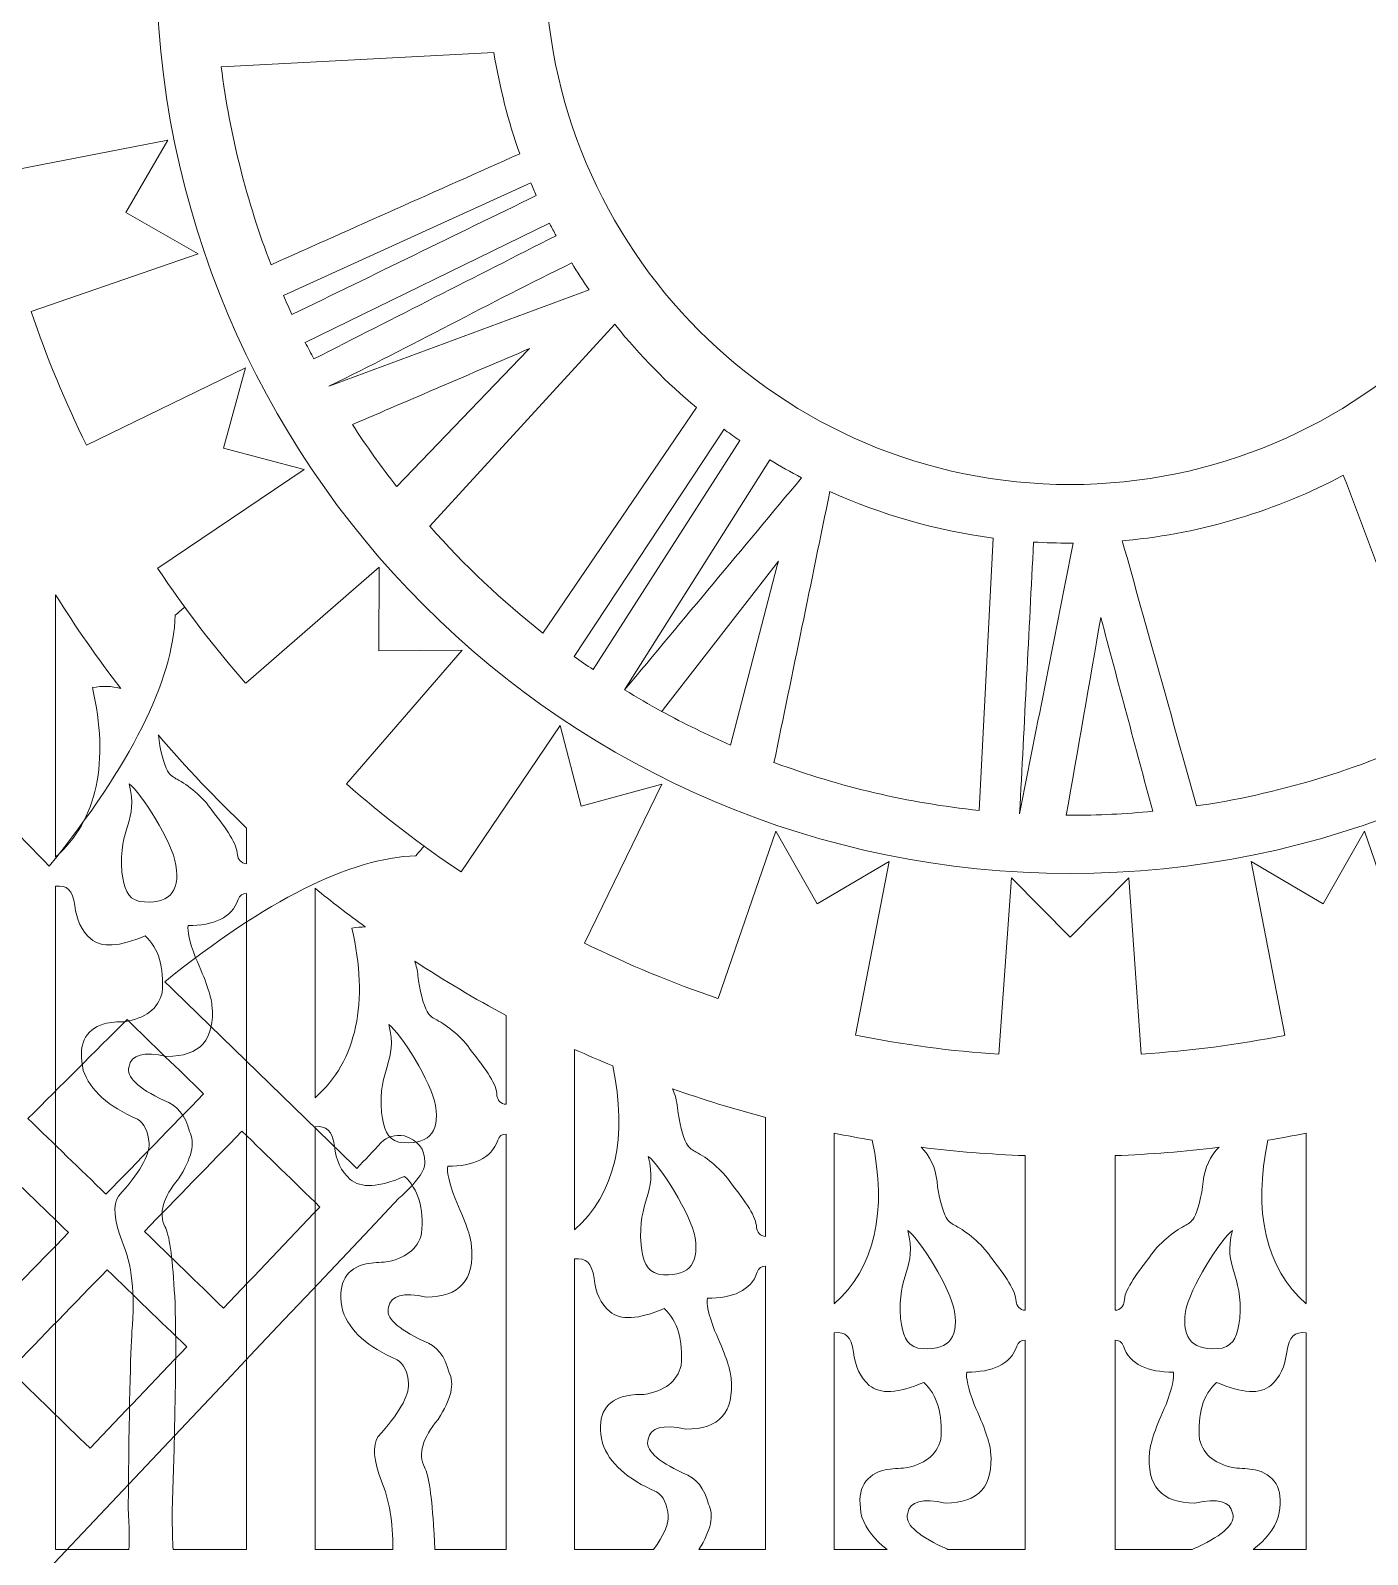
# Model space of a CAD drawing. Header units: inches. Extents: x -28.6 to 20.8, y -14.2 to 28.3.
# Drawn here: x 6.586 to 9.658, y 15.273 to 18.774 of the extents above; entities that cross this region are included whole.
import ezdxf

# ---------------------------------------------------------------- set-up
doc = ezdxf.new("R2010")
doc.units = ezdxf.units.IN
doc.header["$MEASUREMENT"] = 0
doc.layers.add('Layer 1', color=7, linetype='Continuous')

msp = doc.modelspace()

# ---------------------------------------------------------------- linework, layer by layer
at = {"layer": 'Layer 1', "color": 1, "lineweight": 9}
for points, knots in [([(6.8748, 18.9402), (6.8748, 17.7789), (7.8152, 16.8372), (8.9748, 16.8372), (8.9748, 16.8372), (10.1344, 16.8372), (11.0748, 17.7789), (11.0748, 18.9402)], [0, 0, 0, 0, 0.5, 0.5, 0.5, 0.5, 1, 1, 1, 1]), ([(7.7684, 18.9389), (7.7684, 18.2718), (8.3086, 17.7307), (8.9748, 17.7307), (8.9748, 17.7307), (9.6409, 17.7307), (10.1812, 18.2718), (10.1812, 18.9389)], [0, 0, 0, 0, 0.5, 0.5, 0.5, 0.5, 1, 1, 1, 1]), ([(7.6509, 18.7233), (7.6509, 18.7233), (7.025, 18.6903), (7.025, 18.6903), (7.025, 18.6903), (7.025, 18.6903), (7.0245, 18.6903), (7.0245, 18.6903), (7.0245, 18.6903), (7.0245, 18.6903), (7.0242, 18.6903), (7.0242, 18.6903)], [0, 0, 0, 0, 0.333333, 0.333333, 0.333333, 0.333333, 0.666667, 0.666667, 0.666667, 0.666667, 1, 1, 1, 1]), ([(7.651, 18.723), (7.651, 18.723), (7.651, 18.723), (7.651, 18.723), (7.651, 18.723), (7.6639, 18.6429), (7.6839, 18.5652), (7.7104, 18.4905)], [0, 0, 0, 0, 0.5, 0.5, 0.5, 0.5, 1, 1, 1, 1]), ([(7.0245, 18.6903), (7.0245, 18.6903), (7.0245, 18.6903), (7.0245, 18.6903), (7.0245, 18.6903), (7.0447, 18.5321), (7.0836, 18.3798), (7.139, 18.2355)], [0, 0, 0, 0, 0.5, 0.5, 0.5, 0.5, 1, 1, 1, 1]), ([(7.139, 18.2355), (7.139, 18.2355), (7.139, 18.2355), (7.139, 18.2355), (7.139, 18.2355), (7.3293, 18.3204), (7.5201, 18.4056), (7.7104, 18.4905)], [0, 0, 0, 0, 0.5, 0.5, 0.5, 0.5, 1, 1, 1, 1]), ([(7.1677, 18.1649), (7.1677, 18.1649), (7.1677, 18.1649), (7.1677, 18.1649), (7.1677, 18.1649), (7.1677, 18.1649), (7.1679, 18.1649), (7.1679, 18.1649), (7.1679, 18.1649), (7.1679, 18.1649), (7.7359, 18.424), (7.7359, 18.424)], [0, 0, 0, 0, 0.333333, 0.333333, 0.333333, 0.333333, 0.666667, 0.666667, 0.666667, 0.666667, 1, 1, 1, 1]), ([(7.7786, 18.3313), (7.7786, 18.3313), (7.2177, 18.0572), (7.2177, 18.0572), (7.2177, 18.0572), (7.2177, 18.0572), (7.2177, 18.0572), (7.2177, 18.0572), (7.2177, 18.0572), (7.2177, 18.0572), (7.217, 18.0568), (7.217, 18.0568)], [0, 0, 0, 0, 0.333333, 0.333333, 0.333333, 0.333333, 0.666667, 0.666667, 0.666667, 0.666667, 1, 1, 1, 1]), ([(7.7786, 18.3313), (7.7786, 18.3313), (7.7786, 18.3313), (7.7786, 18.3313), (7.7786, 18.3313), (7.7786, 18.3313), (7.7796, 18.3293), (7.7796, 18.3293), (7.7796, 18.3293), (7.7843, 18.3202), (7.789, 18.3112), (7.7938, 18.3022)], [0, 0, 0, 0, 0.333333, 0.333333, 0.333333, 0.333333, 0.666667, 0.666667, 0.666667, 0.666667, 1, 1, 1, 1]), ([(7.2721, 17.9564), (7.2721, 17.9564), (7.2722, 17.9564), (7.2722, 17.9564), (7.2722, 17.9564), (7.4599, 18.0482), (7.642, 18.1478), (7.8297, 18.2397)], [0, 0, 0, 0, 0.5, 0.5, 0.5, 0.5, 1, 1, 1, 1]), ([(7.8698, 18.1779), (7.8698, 18.1779), (7.2907, 17.9633), (7.2907, 17.9633), (7.2907, 17.9633), (7.2907, 17.9633), (7.2722, 17.9564), (7.2722, 17.9564), (7.2722, 17.9564), (7.2722, 17.9564), (7.2721, 17.9564), (7.2721, 17.9564)], [0, 0, 0, 0, 0.333333, 0.333333, 0.333333, 0.333333, 0.666667, 0.666667, 0.666667, 0.666667, 1, 1, 1, 1]), ([(7.1676, 18.1649), (7.1676, 18.1649), (7.1677, 18.1649), (7.1677, 18.1649), (7.1677, 18.1649), (7.1677, 18.1649), (7.1677, 18.1649), (7.1677, 18.1649), (7.1677, 18.1649), (7.174, 18.1502), (7.1805, 18.1356), (7.1871, 18.121)], [0, 0, 0, 0, 0.333333, 0.333333, 0.333333, 0.333333, 0.666667, 0.666667, 0.666667, 0.666667, 1, 1, 1, 1]), ([(7.9287, 18.0987), (7.9287, 18.0987), (7.5036, 17.635), (7.5036, 17.635), (7.5036, 17.635), (7.5036, 17.635), (7.5036, 17.6349), (7.5036, 17.6349), (7.5036, 17.6349), (7.5036, 17.6349), (7.5029, 17.6342), (7.5029, 17.6342)], [0, 0, 0, 0, 0.333333, 0.333333, 0.333333, 0.333333, 0.666667, 0.666667, 0.666667, 0.666667, 1, 1, 1, 1]), ([(7.9287, 18.0988), (7.9287, 18.0988), (7.9287, 18.0987), (7.9287, 18.0987), (7.9287, 18.0987), (7.9287, 18.0987), (7.9311, 18.0958), (7.9311, 18.0958), (7.9311, 18.0958), (7.9865, 18.0271), (8.0485, 17.964), (8.1162, 17.9074), (8.1162, 17.9074), (8.1162, 17.9074), (8.1162, 17.9074), (8.1162, 17.9074)], [0, 0, 0, 0, 0.25, 0.25, 0.25, 0.25, 0.5, 0.5, 0.5, 0.5, 0.75, 0.75, 0.75, 0.75, 1, 1, 1, 1]), ([(7.2177, 18.0572), (7.2177, 18.0572), (7.2177, 18.0572), (7.2177, 18.0572), (7.2177, 18.0572), (7.2177, 18.0572), (7.2177, 18.0572), (7.2177, 18.0572), (7.2177, 18.0572), (7.2241, 18.0445), (7.2307, 18.0318), (7.2374, 18.0192)], [0, 0, 0, 0, 0.333333, 0.333333, 0.333333, 0.333333, 0.666667, 0.666667, 0.666667, 0.666667, 1, 1, 1, 1]), ([(7.7326, 18.0429), (7.7326, 18.0429), (7.7291, 18.0392), (7.7291, 18.0392), (7.7291, 18.0392), (7.7291, 18.0392), (7.4278, 17.7264), (7.4278, 17.7264)], [0, 0, 0, 0, 0.5, 0.5, 0.5, 0.5, 1, 1, 1, 1]), ([(8.1165, 17.9078), (8.1165, 17.9078), (8.1162, 17.9074), (8.1162, 17.9074), (8.1162, 17.9074), (8.1162, 17.9074), (8.1162, 17.9074), (8.1162, 17.9074), (8.1162, 17.9074), (8.1162, 17.9074), (7.7635, 17.3894), (7.7635, 17.3894)], [0, 0, 0, 0, 0.333333, 0.333333, 0.333333, 0.333333, 0.666667, 0.666667, 0.666667, 0.666667, 1, 1, 1, 1]), ([(8.1799, 17.8578), (8.1799, 17.8578), (8.1797, 17.8575), (8.1797, 17.8575), (8.1797, 17.8575), (8.1797, 17.8575), (8.1797, 17.8575), (8.1797, 17.8575), (8.1797, 17.8575), (8.1797, 17.8575), (7.8353, 17.3359), (7.8353, 17.3359), (7.8353, 17.3359), (7.8353, 17.3359), (7.8353, 17.3358), (7.8353, 17.3358), (7.8353, 17.3358), (7.8353, 17.3358), (7.8352, 17.3356), (7.8352, 17.3356)], [0, 0, 0, 0, 0.2, 0.2, 0.2, 0.2, 0.4, 0.4, 0.4, 0.4, 0.6, 0.6, 0.6, 0.6, 0.8, 0.8, 0.8, 0.8, 1, 1, 1, 1]), ([(8.1797, 17.8575), (8.1797, 17.8575), (8.1831, 17.855), (8.1831, 17.855), (8.1831, 17.855), (8.1939, 17.8471), (8.2048, 17.8393), (8.2159, 17.8317), (8.2159, 17.8317), (8.2159, 17.8317), (8.2159, 17.8317), (8.2159, 17.8317)], [0, 0, 0, 0, 0.333333, 0.333333, 0.333333, 0.333333, 0.666667, 0.666667, 0.666667, 0.666667, 1, 1, 1, 1]), ([(7.8789, 17.3052), (7.8789, 17.3052), (7.8791, 17.3055), (7.8791, 17.3055), (7.8791, 17.3055), (7.8791, 17.3055), (8.2159, 17.8317), (8.2159, 17.8317), (8.2159, 17.8317), (8.2159, 17.8317), (8.216, 17.8319), (8.216, 17.8319)], [0, 0, 0, 0, 0.333333, 0.333333, 0.333333, 0.333333, 0.666667, 0.666667, 0.666667, 0.666667, 1, 1, 1, 1]), ([(8.3579, 17.7462), (8.2223, 17.5837), (8.0869, 17.4215), (7.9513, 17.259), (7.9513, 17.259), (7.9513, 17.259), (8.2849, 17.7872), (8.2849, 17.7872), (8.2849, 17.7872), (8.2849, 17.7872), (8.2849, 17.7873), (8.2849, 17.7873)], [0, 0, 0, 0, 0.333333, 0.333333, 0.333333, 0.333333, 0.666667, 0.666667, 0.666667, 0.666667, 1, 1, 1, 1]), ([(8.2848, 17.7873), (8.2848, 17.7873), (8.2849, 17.7872), (8.2849, 17.7872), (8.2849, 17.7872), (8.3088, 17.7728), (8.3331, 17.7592), (8.3579, 17.7463)], [0, 0, 0, 0, 0.5, 0.5, 0.5, 0.5, 1, 1, 1, 1]), ([(9.0948, 17.6014), (9.0948, 17.6014), (9.1022, 17.6021), (9.1022, 17.6021), (9.1022, 17.6021), (9.2816, 17.619), (9.4506, 17.6713), (9.6024, 17.752)], [0, 0, 0, 0, 0.5, 0.5, 0.5, 0.5, 1, 1, 1, 1]), ([(8.423, 17.7147), (8.5401, 17.6617), (8.6661, 17.625), (8.7981, 17.6076), (8.7981, 17.6076), (8.7981, 17.6076), (8.7981, 17.6076), (8.7981, 17.6076)], [0, 0, 0, 0, 0.5, 0.5, 0.5, 0.5, 1, 1, 1, 1]), ([(7.5035, 17.635), (7.5035, 17.635), (7.5036, 17.6349), (7.5036, 17.6349), (7.5036, 17.6349), (7.5036, 17.6349), (7.5036, 17.6349), (7.5036, 17.6349), (7.5036, 17.6349), (7.5826, 17.5455), (7.6697, 17.4634), (7.7636, 17.3896)], [0, 0, 0, 0, 0.333333, 0.333333, 0.333333, 0.333333, 0.666667, 0.666667, 0.666667, 0.666667, 1, 1, 1, 1]), ([(8.7981, 17.6076), (8.7981, 17.6076), (8.7657, 16.9819), (8.7657, 16.9819), (8.7657, 16.9819), (8.7657, 16.9819), (8.7657, 16.9819), (8.7657, 16.9819)], [0, 0, 0, 0, 0.5, 0.5, 0.5, 0.5, 1, 1, 1, 1]), ([(8.9816, 17.5961), (8.9411, 17.3905), (8.8994, 17.1798), (8.8588, 16.9743), (8.8588, 16.9743), (8.8696, 17.1824), (8.8801, 17.3905), (8.8909, 17.5986)], [0, 0, 0, 0, 0.5, 0.5, 0.5, 0.5, 1, 1, 1, 1]), ([(8.891, 17.5986), (8.9187, 17.5969), (8.9466, 17.5961), (8.9748, 17.5961), (8.9748, 17.5961), (8.9771, 17.5961), (8.9794, 17.5961), (8.9816, 17.5961)], [0, 0, 0, 0, 0.5, 0.5, 0.5, 0.5, 1, 1, 1, 1]), ([(8.3046, 17.5546), (8.3046, 17.5546), (8.0403, 17.2144), (8.0403, 17.2144), (8.0403, 17.2144), (8.0403, 17.2144), (8.0365, 17.2096), (8.0365, 17.2096), (8.0365, 17.2096), (8.0365, 17.2096), (8.0363, 17.2092), (8.0363, 17.2092)], [0, 0, 0, 0, 0.333333, 0.333333, 0.333333, 0.333333, 0.666667, 0.666667, 0.666667, 0.666667, 1, 1, 1, 1]), ([(8.3046, 17.5546), (8.3046, 17.5546), (8.3021, 17.5449), (8.3021, 17.5449), (8.3021, 17.5449), (8.3021, 17.5449), (8.1947, 17.1323), (8.1947, 17.1323), (8.1947, 17.1323), (8.1947, 17.1323), (8.1947, 17.1323), (8.1947, 17.1323), (8.1947, 17.1323), (8.1947, 17.1323), (8.1945, 17.1317), (8.1945, 17.1317)], [0, 0, 0, 0, 0.25, 0.25, 0.25, 0.25, 0.5, 0.5, 0.5, 0.5, 0.75, 0.75, 0.75, 0.75, 1, 1, 1, 1]), ([(7.8353, 17.3359), (7.8353, 17.3359), (7.8353, 17.3358), (7.8353, 17.3358), (7.8353, 17.3358), (7.8498, 17.3255), (7.8643, 17.3154), (7.8791, 17.3055), (7.8791, 17.3055), (7.8791, 17.3055), (7.8791, 17.3054), (7.8791, 17.3054)], [0, 0, 0, 0, 0.333333, 0.333333, 0.333333, 0.333333, 0.666667, 0.666667, 0.666667, 0.666667, 1, 1, 1, 1]), ([(7.9513, 17.259), (7.9793, 17.2418), (8.0077, 17.2254), (8.0365, 17.2096), (8.0365, 17.2096), (8.0365, 17.2096), (8.0366, 17.2096), (8.0366, 17.2096), (8.0366, 17.2096), (8.0879, 17.1816), (8.1407, 17.1557), (8.1947, 17.1323), (8.1947, 17.1323), (8.1947, 17.1323), (8.1947, 17.1323), (8.1947, 17.1323), (8.1947, 17.1323), (8.1947, 17.1323), (8.1947, 17.1323), (8.1947, 17.1323)], [0, 0, 0, 0, 0.2, 0.2, 0.2, 0.2, 0.4, 0.4, 0.4, 0.4, 0.6, 0.6, 0.6, 0.6, 0.8, 0.8, 0.8, 0.8, 1, 1, 1, 1]), ([(7.0828, 16.8597), (7.0702, 16.8599), (7.0628, 16.8702), (7.0618, 16.8801), (7.0618, 16.8801), (7.0615, 16.9048), (7.0379, 16.938), (7.0027, 16.9827), (7.0027, 16.9827), (6.9839, 17.0122), (6.9468, 17.0414), (6.9234, 17.0535), (6.9234, 17.0535), (6.916, 17.0574), (6.9073, 17.0618), (6.9012, 17.0728), (6.9012, 17.0728), (6.8932, 17.0873), (6.8835, 17.1227), (6.8802, 17.1553)], [0, 0, 0, 0, 0.2, 0.2, 0.2, 0.2, 0.4, 0.4, 0.4, 0.4, 0.6, 0.6, 0.6, 0.6, 0.8, 0.8, 0.8, 0.8, 1, 1, 1, 1]), ([(9.2653, 16.9923), (9.2653, 16.9923), (9.2703, 16.993), (9.2703, 16.993), (9.2703, 16.993), (9.2703, 16.993), (9.2754, 16.9938), (9.2754, 16.9938), (9.2754, 16.9938), (9.4693, 17.0236), (9.6539, 17.0818), (9.8248, 17.164)], [0, 0, 0, 0, 0.333333, 0.333333, 0.333333, 0.333333, 0.666667, 0.666667, 0.666667, 0.666667, 1, 1, 1, 1]), ([(8.2947, 17.0921), (8.2947, 17.0921), (8.2966, 17.0914), (8.2966, 17.0914), (8.2966, 17.0914), (8.4453, 17.0366), (8.6025, 16.9992), (8.7657, 16.9819), (8.7657, 16.9819), (8.7657, 16.9819), (8.7657, 16.9819), (8.7657, 16.9819)], [0, 0, 0, 0, 0.333333, 0.333333, 0.333333, 0.333333, 0.666667, 0.666667, 0.666667, 0.666667, 1, 1, 1, 1]), ([(6.8365, 16.773), (6.8078, 16.7808), (6.8017, 16.803), (6.7965, 16.8406), (6.7965, 16.8406), (6.788, 16.9453), (6.8357, 16.9562), (6.813, 17.0433), (6.813, 17.0433), (6.8402, 17.023), (6.9117, 16.9106), (6.9207, 16.8566), (6.9207, 16.8566), (6.9307, 16.7924), (6.9026, 16.7646), (6.8365, 16.773)], [0, 0, 0, 0, 0.25, 0.25, 0.25, 0.25, 0.5, 0.5, 0.5, 0.5, 0.75, 0.75, 0.75, 0.75, 1, 1, 1, 1]), ([(8.966, 16.9709), (8.966, 16.9709), (8.9661, 16.9709), (8.9661, 16.9709), (8.9661, 16.9709), (8.9661, 16.9709), (8.9663, 16.9709), (8.9663, 16.9709), (8.9663, 16.9709), (8.9663, 16.9709), (8.9664, 16.9709), (8.9664, 16.9709), (8.9664, 16.9709), (8.9664, 16.9709), (8.9666, 16.9709), (8.9666, 16.9709), (8.9666, 16.9709), (8.9666, 16.9709), (8.9667, 16.9709), (8.9667, 16.9709), (8.9667, 16.9709), (8.9667, 16.9709), (8.9748, 16.9709), (8.9748, 16.9709), (8.9748, 16.9709), (9.0388, 16.9709), (9.1021, 16.974), (9.1646, 16.98)], [0, 0, 0, 0, 0.142857, 0.142857, 0.142857, 0.142857, 0.285714, 0.285714, 0.285714, 0.285714, 0.428571, 0.428571, 0.428571, 0.428571, 0.571429, 0.571429, 0.571429, 0.571429, 0.714286, 0.714286, 0.714286, 0.714286, 0.857143, 0.857143, 0.857143, 0.857143, 1, 1, 1, 1]), ([(6.8123, 15.2846), (6.8138, 15.3026), (6.8133, 15.3345), (6.8108, 15.3802), (6.8108, 15.3802), (6.8131, 15.6046), (6.816, 15.7395), (6.8196, 15.7848), (6.8196, 15.7848), (6.8274, 15.8708), (6.8196, 15.9405), (6.7963, 15.9939), (6.7963, 15.9939), (6.7781, 16.0416), (6.7755, 16.0756), (6.7885, 16.0961), (6.7885, 16.0961), (6.8363, 16.1489), (6.8598, 16.1894), (6.859, 16.2177), (6.859, 16.2177), (6.8569, 16.2446), (6.848, 16.263), (6.8322, 16.2731), (6.8322, 16.2731), (6.7648, 16.3019), (6.7233, 16.3392), (6.7078, 16.3849), (6.7078, 16.3849), (6.6945, 16.4426), (6.7104, 16.4783), (6.7554, 16.4919), (6.7554, 16.4919), (6.7706, 16.4955), (6.7865, 16.4971), (6.8031, 16.4968), (6.8031, 16.4968), (6.851, 16.5046), (6.8796, 16.5266), (6.8886, 16.5629), (6.8886, 16.5629), (6.8938, 16.6216), (6.8809, 16.6654), (6.8497, 16.6942), (6.8497, 16.6942), (6.7906, 16.6686), (6.749, 16.6663), (6.7248, 16.6873), (6.7248, 16.6873), (6.704, 16.7051), (6.6919, 16.7306), (6.6885, 16.7638), (6.6885, 16.7638), (6.6834, 16.7994), (6.6701, 16.8111), (6.6439, 16.8079)], [0, 0, 0, 0, 0.071429, 0.071429, 0.071429, 0.071429, 0.142857, 0.142857, 0.142857, 0.142857, 0.214286, 0.214286, 0.214286, 0.214286, 0.285714, 0.285714, 0.285714, 0.285714, 0.357143, 0.357143, 0.357143, 0.357143, 0.428571, 0.428571, 0.428571, 0.428571, 0.5, 0.5, 0.5, 0.5, 0.571429, 0.571429, 0.571429, 0.571429, 0.642857, 0.642857, 0.642857, 0.642857, 0.714286, 0.714286, 0.714286, 0.714286, 0.785714, 0.785714, 0.785714, 0.785714, 0.857143, 0.857143, 0.857143, 0.857143, 0.928571, 0.928571, 0.928571, 0.928571, 1, 1, 1, 1]), ([(6.9168, 15.8802), (6.9125, 15.9592), (6.9053, 16.0079), (6.8954, 16.026), (6.8954, 16.026), (6.8799, 16.0571), (6.8912, 16.0931), (6.9266, 16.1359), (6.9266, 16.1359), (6.9565, 16.1827), (6.9656, 16.2181), (6.9514, 16.2448), (6.9514, 16.2448), (6.943, 16.2809), (6.9233, 16.3051), (6.8935, 16.3159), (6.8935, 16.3159), (6.8322, 16.3444), (6.8053, 16.3703), (6.8128, 16.3937), (6.8128, 16.3937), (6.8177, 16.4209), (6.8465, 16.4287), (6.8993, 16.417), (6.8993, 16.417), (6.9762, 16.4167), (7.0108, 16.4559), (7.0034, 16.5347), (7.0034, 16.5347), (7.0018, 16.5555), (6.9891, 16.5918), (6.9655, 16.6436), (6.9655, 16.6436), (6.9515, 16.6812), (6.946, 16.7059), (6.9489, 16.7176), (6.9489, 16.7176), (7.0063, 16.7179), (7.0491, 16.7345), (7.0637, 16.7776), (7.0637, 16.7776), (7.0671, 16.7871), (7.0732, 16.7915), (7.0828, 16.7913)], [0, 0, 0, 0, 0.090909, 0.090909, 0.090909, 0.090909, 0.181818, 0.181818, 0.181818, 0.181818, 0.272727, 0.272727, 0.272727, 0.272727, 0.363636, 0.363636, 0.363636, 0.363636, 0.454545, 0.454545, 0.454545, 0.454545, 0.545455, 0.545455, 0.545455, 0.545455, 0.636364, 0.636364, 0.636364, 0.636364, 0.727273, 0.727273, 0.727273, 0.727273, 0.818182, 0.818182, 0.818182, 0.818182, 0.909091, 0.909091, 0.909091, 0.909091, 1, 1, 1, 1]), ([(7.679, 16.307), (7.6665, 16.3072), (7.6591, 16.3175), (7.6581, 16.3274), (7.6581, 16.3274), (7.6578, 16.3521), (7.6342, 16.3853), (7.599, 16.43), (7.599, 16.43), (7.5801, 16.4595), (7.543, 16.4886), (7.5196, 16.5008), (7.5196, 16.5008), (7.5122, 16.5047), (7.5036, 16.5091), (7.4975, 16.5201), (7.4975, 16.5201), (7.4894, 16.5346), (7.4797, 16.57), (7.4765, 16.6026), (7.4765, 16.6026), (7.4753, 16.6144), (7.4729, 16.6254), (7.4692, 16.6357)], [0, 0, 0, 0, 0.166667, 0.166667, 0.166667, 0.166667, 0.333333, 0.333333, 0.333333, 0.333333, 0.5, 0.5, 0.5, 0.5, 0.666667, 0.666667, 0.666667, 0.666667, 0.833333, 0.833333, 0.833333, 0.833333, 1, 1, 1, 1]), ([(7.4327, 16.2203), (7.404, 16.2281), (7.398, 16.2503), (7.3928, 16.2879), (7.3928, 16.2879), (7.3843, 16.3926), (7.432, 16.4035), (7.4093, 16.4906), (7.4093, 16.4906), (7.4365, 16.4703), (7.508, 16.3579), (7.517, 16.3039), (7.517, 16.3039), (7.5269, 16.2397), (7.4988, 16.2119), (7.4327, 16.2203)], [0, 0, 0, 0, 0.25, 0.25, 0.25, 0.25, 0.5, 0.5, 0.5, 0.5, 0.75, 0.75, 0.75, 0.75, 1, 1, 1, 1]), ([(8.2753, 16.0035), (8.2627, 16.0037), (8.2553, 16.014), (8.2543, 16.0239), (8.2543, 16.0239), (8.254, 16.0486), (8.2304, 16.0818), (8.1953, 16.1265), (8.1953, 16.1265), (8.1764, 16.156), (8.1393, 16.1852), (8.1159, 16.1973), (8.1159, 16.1973), (8.1085, 16.2012), (8.0998, 16.2056), (8.0937, 16.2166), (8.0937, 16.2166), (8.0857, 16.2311), (8.076, 16.2665), (8.0728, 16.2991), (8.0728, 16.2991), (8.0712, 16.3149), (8.0672, 16.3295), (8.0612, 16.3425)], [0, 0, 0, 0, 0.166667, 0.166667, 0.166667, 0.166667, 0.333333, 0.333333, 0.333333, 0.333333, 0.5, 0.5, 0.5, 0.5, 0.666667, 0.666667, 0.666667, 0.666667, 0.833333, 0.833333, 0.833333, 0.833333, 1, 1, 1, 1]), ([(7.4187, 15.2846), (7.4196, 15.3469), (7.4109, 15.3991), (7.3925, 15.4412), (7.3925, 15.4412), (7.3744, 15.4889), (7.3718, 15.5229), (7.3847, 15.5434), (7.3847, 15.5434), (7.4325, 15.5962), (7.456, 15.6367), (7.4552, 15.665), (7.4552, 15.665), (7.4531, 15.6918), (7.4442, 15.7103), (7.4285, 15.7204), (7.4285, 15.7204), (7.3611, 15.7492), (7.3196, 15.7865), (7.304, 15.8322), (7.304, 15.8322), (7.2907, 15.8899), (7.3066, 15.9256), (7.3517, 15.9392), (7.3517, 15.9392), (7.3669, 15.9428), (7.3828, 15.9444), (7.3993, 15.9441), (7.3993, 15.9441), (7.4473, 15.9518), (7.4758, 15.9739), (7.4849, 16.0102), (7.4849, 16.0102), (7.4901, 16.0689), (7.4771, 16.1126), (7.446, 16.1415), (7.446, 16.1415), (7.3869, 16.1159), (7.3452, 16.1136), (7.321, 16.1346), (7.321, 16.1346), (7.3002, 16.1524), (7.2881, 16.1779), (7.2847, 16.2111), (7.2847, 16.2111), (7.2797, 16.2466), (7.2663, 16.2584), (7.2402, 16.2552)], [0, 0, 0, 0, 0.083333, 0.083333, 0.083333, 0.083333, 0.166667, 0.166667, 0.166667, 0.166667, 0.25, 0.25, 0.25, 0.25, 0.333333, 0.333333, 0.333333, 0.333333, 0.416667, 0.416667, 0.416667, 0.416667, 0.5, 0.5, 0.5, 0.5, 0.583333, 0.583333, 0.583333, 0.583333, 0.666667, 0.666667, 0.666667, 0.666667, 0.75, 0.75, 0.75, 0.75, 0.833333, 0.833333, 0.833333, 0.833333, 0.916667, 0.916667, 0.916667, 0.916667, 1, 1, 1, 1]), ([(7.5131, 15.3274), (7.5087, 15.4065), (7.5015, 15.4552), (7.4917, 15.4733), (7.4917, 15.4733), (7.4762, 15.5043), (7.4874, 15.5404), (7.5228, 15.5832), (7.5228, 15.5832), (7.5528, 15.63), (7.5618, 15.6654), (7.5477, 15.6921), (7.5477, 15.6921), (7.5392, 15.7281), (7.5195, 15.7524), (7.4898, 15.7632), (7.4898, 15.7632), (7.4285, 15.7917), (7.4016, 15.8176), (7.409, 15.841), (7.409, 15.841), (7.4139, 15.8682), (7.4428, 15.876), (7.4956, 15.8643), (7.4956, 15.8643), (7.5724, 15.864), (7.6071, 15.9032), (7.5996, 15.982), (7.5996, 15.982), (7.598, 16.0027), (7.5854, 16.0391), (7.5617, 16.0909), (7.5617, 16.0909), (7.5478, 16.1285), (7.5423, 16.1532), (7.5452, 16.1648), (7.5452, 16.1648), (7.6026, 16.1652), (7.6453, 16.1818), (7.6599, 16.2249), (7.6599, 16.2249), (7.6633, 16.2344), (7.6695, 16.2388), (7.679, 16.2386)], [0, 0, 0, 0, 0.090909, 0.090909, 0.090909, 0.090909, 0.181818, 0.181818, 0.181818, 0.181818, 0.272727, 0.272727, 0.272727, 0.272727, 0.363636, 0.363636, 0.363636, 0.363636, 0.454545, 0.454545, 0.454545, 0.454545, 0.545455, 0.545455, 0.545455, 0.545455, 0.636364, 0.636364, 0.636364, 0.636364, 0.727273, 0.727273, 0.727273, 0.727273, 0.818182, 0.818182, 0.818182, 0.818182, 0.909091, 0.909091, 0.909091, 0.909091, 1, 1, 1, 1]), ([(8.029, 15.9168), (8.0003, 15.9246), (7.9942, 15.9468), (7.9891, 15.9844), (7.9891, 15.9844), (7.9805, 16.0891), (8.0282, 16.1), (8.0056, 16.1871), (8.0056, 16.1871), (8.0327, 16.1668), (8.1042, 16.0544), (8.1132, 16.0004), (8.1132, 16.0004), (8.1232, 15.9362), (8.0951, 15.9084), (8.029, 15.9168)], [0, 0, 0, 0, 0.25, 0.25, 0.25, 0.25, 0.5, 0.5, 0.5, 0.5, 0.75, 0.75, 0.75, 0.75, 1, 1, 1, 1]), ([(8.8715, 15.8338), (8.859, 15.834), (8.8516, 15.8443), (8.8506, 15.8542), (8.8506, 15.8542), (8.8503, 15.8789), (8.8267, 15.9121), (8.7915, 15.9569), (8.7915, 15.9569), (8.7726, 15.9864), (8.7355, 16.0155), (8.7121, 16.0276), (8.7121, 16.0276), (8.7047, 16.0315), (8.6961, 16.0359), (8.69, 16.0469), (8.69, 16.0469), (8.6819, 16.0615), (8.6722, 16.0968), (8.669, 16.1294), (8.669, 16.1294), (8.6658, 16.1616), (8.6527, 16.1887), (8.6325, 16.2082)], [0, 0, 0, 0, 0.166667, 0.166667, 0.166667, 0.166667, 0.333333, 0.333333, 0.333333, 0.333333, 0.5, 0.5, 0.5, 0.5, 0.666667, 0.666667, 0.666667, 0.666667, 0.833333, 0.833333, 0.833333, 0.833333, 1, 1, 1, 1]), ([(9.078, 15.8338), (9.0906, 15.834), (9.098, 15.8443), (9.099, 15.8542), (9.099, 15.8542), (9.0993, 15.8789), (9.1229, 15.9121), (9.1581, 15.9569), (9.1581, 15.9569), (9.1769, 15.9864), (9.214, 16.0155), (9.2374, 16.0276), (9.2374, 16.0276), (9.2448, 16.0315), (9.2535, 16.0359), (9.2596, 16.0469), (9.2596, 16.0469), (9.2676, 16.0615), (9.2773, 16.0968), (9.2805, 16.1294), (9.2805, 16.1294), (9.2837, 16.1616), (9.2969, 16.1887), (9.3171, 16.2082)], [0, 0, 0, 0, 0.166667, 0.166667, 0.166667, 0.166667, 0.333333, 0.333333, 0.333333, 0.333333, 0.5, 0.5, 0.5, 0.5, 0.666667, 0.666667, 0.666667, 0.666667, 0.833333, 0.833333, 0.833333, 0.833333, 1, 1, 1, 1]), ([(8.6252, 15.7471), (8.5966, 15.7549), (8.5905, 15.7771), (8.5853, 15.8147), (8.5853, 15.8147), (8.5768, 15.9195), (8.6245, 15.9303), (8.6018, 16.0174), (8.6018, 16.0174), (8.629, 15.9971), (8.7005, 15.8847), (8.7095, 15.8307), (8.7095, 15.8307), (8.7194, 15.7665), (8.6913, 15.7387), (8.6252, 15.7471)], [0, 0, 0, 0, 0.25, 0.25, 0.25, 0.25, 0.5, 0.5, 0.5, 0.5, 0.75, 0.75, 0.75, 0.75, 1, 1, 1, 1]), ([(9.3243, 15.7471), (9.353, 15.7549), (9.3591, 15.7771), (9.3643, 15.8147), (9.3643, 15.8147), (9.3728, 15.9195), (9.3251, 15.9303), (9.3477, 16.0174), (9.3477, 16.0174), (9.3206, 15.9971), (9.2491, 15.8847), (9.2401, 15.8307), (9.2401, 15.8307), (9.2301, 15.7665), (9.2582, 15.7387), (9.3243, 15.7471)], [0, 0, 0, 0, 0.25, 0.25, 0.25, 0.25, 0.5, 0.5, 0.5, 0.5, 0.75, 0.75, 0.75, 0.75, 1, 1, 1, 1]), ([(8.0178, 15.2846), (8.0408, 15.3162), (8.0521, 15.3418), (8.0515, 15.3615), (8.0515, 15.3615), (8.0494, 15.3884), (8.0405, 15.4068), (8.0247, 15.4169), (8.0247, 15.4169), (7.9573, 15.4457), (7.9158, 15.483), (7.9003, 15.5287), (7.9003, 15.5287), (7.887, 15.5864), (7.9029, 15.6221), (7.9479, 15.6357), (7.9479, 15.6357), (7.9632, 15.6393), (7.979, 15.6409), (7.9956, 15.6406), (7.9956, 15.6406), (8.0435, 15.6484), (8.0721, 15.6704), (8.0811, 15.7067), (8.0811, 15.7067), (8.0863, 15.7654), (8.0734, 15.8092), (8.0423, 15.838), (8.0423, 15.838), (7.9831, 15.8124), (7.9415, 15.8101), (7.9173, 15.8311), (7.9173, 15.8311), (7.8965, 15.8489), (7.8844, 15.8744), (7.881, 15.9076), (7.881, 15.9076), (7.8759, 15.9431), (7.8626, 15.9549), (7.8364, 15.9517)], [0, 0, 0, 0, 0.1, 0.1, 0.1, 0.1, 0.2, 0.2, 0.2, 0.2, 0.3, 0.3, 0.3, 0.3, 0.4, 0.4, 0.4, 0.4, 0.5, 0.5, 0.5, 0.5, 0.6, 0.6, 0.6, 0.6, 0.7, 0.7, 0.7, 0.7, 0.8, 0.8, 0.8, 0.8, 0.9, 0.9, 0.9, 0.9, 1, 1, 1, 1]), ([(8.1221, 15.2846), (8.1496, 15.329), (8.1576, 15.3628), (8.1439, 15.3886), (8.1439, 15.3886), (8.1355, 15.4246), (8.1158, 15.4489), (8.086, 15.4597), (8.086, 15.4597), (8.0248, 15.4882), (7.9978, 15.5141), (8.0053, 15.5375), (8.0053, 15.5375), (8.0102, 15.5647), (8.039, 15.5725), (8.0918, 15.5608), (8.0918, 15.5608), (8.1687, 15.5605), (8.2034, 15.5997), (8.1959, 15.6785), (8.1959, 15.6785), (8.1943, 15.6993), (8.1816, 15.7356), (8.158, 15.7874), (8.158, 15.7874), (8.144, 15.825), (8.1385, 15.8497), (8.1414, 15.8614), (8.1414, 15.8614), (8.1988, 15.8617), (8.2416, 15.8783), (8.2562, 15.9214), (8.2562, 15.9214), (8.2596, 15.9309), (8.2657, 15.9353), (8.2753, 15.9351)], [0, 0, 0, 0, 0.111111, 0.111111, 0.111111, 0.111111, 0.222222, 0.222222, 0.222222, 0.222222, 0.333333, 0.333333, 0.333333, 0.333333, 0.444444, 0.444444, 0.444444, 0.444444, 0.555556, 0.555556, 0.555556, 0.555556, 0.666667, 0.666667, 0.666667, 0.666667, 0.777778, 0.777778, 0.777778, 0.777778, 0.888889, 0.888889, 0.888889, 0.888889, 1, 1, 1, 1]), ([(6.9142, 15.2846), (6.9127, 15.3014), (6.912, 15.3304), (6.9122, 15.3719), (6.9122, 15.3719), (6.9207, 15.6441), (6.9223, 15.8136), (6.9168, 15.8802)], [0, 0, 0, 0, 0.5, 0.5, 0.5, 0.5, 1, 1, 1, 1]), ([(8.5544, 15.2845), (8.5253, 15.3062), (8.5061, 15.331), (8.4965, 15.359), (8.4965, 15.359), (8.4832, 15.4167), (8.4991, 15.4524), (8.5442, 15.466), (8.5442, 15.466), (8.5594, 15.4696), (8.5753, 15.4712), (8.5918, 15.4709), (8.5918, 15.4709), (8.6398, 15.4787), (8.6683, 15.5007), (8.6774, 15.537), (8.6774, 15.537), (8.6826, 15.5957), (8.6696, 15.6395), (8.6385, 15.6683), (8.6385, 15.6683), (8.5794, 15.6427), (8.5378, 15.6404), (8.5135, 15.6614), (8.5135, 15.6614), (8.4927, 15.6792), (8.4806, 15.7047), (8.4772, 15.7379), (8.4772, 15.7379), (8.4722, 15.7735), (8.4588, 15.7852), (8.4327, 15.782)], [0, 0, 0, 0, 0.125, 0.125, 0.125, 0.125, 0.25, 0.25, 0.25, 0.25, 0.375, 0.375, 0.375, 0.375, 0.5, 0.5, 0.5, 0.5, 0.625, 0.625, 0.625, 0.625, 0.75, 0.75, 0.75, 0.75, 0.875, 0.875, 0.875, 0.875, 1, 1, 1, 1]), ([(8.6942, 15.2846), (8.6905, 15.2867), (8.6865, 15.2885), (8.6823, 15.29), (8.6823, 15.29), (8.621, 15.3185), (8.5941, 15.3445), (8.6016, 15.3678), (8.6016, 15.3678), (8.6064, 15.395), (8.6353, 15.4028), (8.6881, 15.3911), (8.6881, 15.3911), (8.7649, 15.3908), (8.7996, 15.43), (8.7922, 15.5088), (8.7922, 15.5088), (8.7905, 15.5296), (8.7779, 15.5659), (8.7542, 15.6178), (8.7542, 15.6178), (8.7403, 15.6554), (8.7348, 15.68), (8.7377, 15.6917), (8.7377, 15.6917), (8.7951, 15.692), (8.8379, 15.7086), (8.8524, 15.7517), (8.8524, 15.7517), (8.8558, 15.7612), (8.862, 15.7656), (8.8715, 15.7654)], [0, 0, 0, 0, 0.125, 0.125, 0.125, 0.125, 0.25, 0.25, 0.25, 0.25, 0.375, 0.375, 0.375, 0.375, 0.5, 0.5, 0.5, 0.5, 0.625, 0.625, 0.625, 0.625, 0.75, 0.75, 0.75, 0.75, 0.875, 0.875, 0.875, 0.875, 1, 1, 1, 1]), ([(9.2553, 15.2846), (9.2591, 15.2867), (9.2631, 15.2885), (9.2673, 15.29), (9.2673, 15.29), (9.3286, 15.3185), (9.3555, 15.3445), (9.348, 15.3678), (9.348, 15.3678), (9.3431, 15.395), (9.3143, 15.4028), (9.2615, 15.3911), (9.2615, 15.3911), (9.1846, 15.3908), (9.1499, 15.43), (9.1574, 15.5088), (9.1574, 15.5088), (9.159, 15.5296), (9.1717, 15.5659), (9.1953, 15.6178), (9.1953, 15.6178), (9.2093, 15.6554), (9.2148, 15.68), (9.2119, 15.6917), (9.2119, 15.6917), (9.1545, 15.692), (9.1117, 15.7086), (9.0971, 15.7517), (9.0971, 15.7517), (9.0937, 15.7612), (9.0876, 15.7656), (9.078, 15.7654)], [0, 0, 0, 0, 0.125, 0.125, 0.125, 0.125, 0.25, 0.25, 0.25, 0.25, 0.375, 0.375, 0.375, 0.375, 0.5, 0.5, 0.5, 0.5, 0.625, 0.625, 0.625, 0.625, 0.75, 0.75, 0.75, 0.75, 0.875, 0.875, 0.875, 0.875, 1, 1, 1, 1]), ([(9.3952, 15.2845), (9.4242, 15.3062), (9.4435, 15.331), (9.453, 15.359), (9.453, 15.359), (9.4663, 15.4167), (9.4504, 15.4524), (9.4054, 15.466), (9.4054, 15.466), (9.3901, 15.4696), (9.3743, 15.4712), (9.3577, 15.4709), (9.3577, 15.4709), (9.3098, 15.4787), (9.2812, 15.5007), (9.2722, 15.537), (9.2722, 15.537), (9.267, 15.5957), (9.2799, 15.6395), (9.3111, 15.6683), (9.3111, 15.6683), (9.3702, 15.6427), (9.4118, 15.6404), (9.436, 15.6614), (9.436, 15.6614), (9.4568, 15.6792), (9.4689, 15.7047), (9.4723, 15.7379), (9.4723, 15.7379), (9.4774, 15.7735), (9.4907, 15.7852), (9.5169, 15.782)], [0, 0, 0, 0, 0.125, 0.125, 0.125, 0.125, 0.25, 0.25, 0.25, 0.25, 0.375, 0.375, 0.375, 0.375, 0.5, 0.5, 0.5, 0.5, 0.625, 0.625, 0.625, 0.625, 0.75, 0.75, 0.75, 0.75, 0.875, 0.875, 0.875, 0.875, 1, 1, 1, 1])]:
    msp.add_open_spline(points, degree=3, knots=knots, dxfattribs=at)
at = {"layer": 'Layer 1', "lineweight": 9}
for points, knots in [([(6.8053, 18.3559), (6.8053, 18.3559), (6.902, 18.5213), (6.902, 18.5213), (6.902, 18.5213), (6.902, 18.5213), (6.5033, 18.4443), (6.5033, 18.4443)], [0, 0, 0, 0, 0.5, 0.5, 0.5, 0.5, 1, 1, 1, 1]), ([(6.8053, 18.3559), (6.8053, 18.3559), (6.902, 18.5213), (6.902, 18.5213), (6.902, 18.5213), (6.902, 18.5213), (6.5033, 18.4443), (6.5033, 18.4443)], [0, 0, 0, 0, 0.5, 0.5, 0.5, 0.5, 1, 1, 1, 1]), ([(6.8053, 18.3559), (6.8053, 18.3559), (6.9718, 18.2609), (6.9718, 18.2609), (6.9718, 18.2609), (6.9718, 18.2609), (6.588, 18.1284), (6.588, 18.1284)], [0, 0, 0, 0, 0.5, 0.5, 0.5, 0.5, 1, 1, 1, 1]), ([(6.8053, 18.3559), (6.8053, 18.3559), (6.9718, 18.2609), (6.9718, 18.2609), (6.9718, 18.2609), (6.9718, 18.2609), (6.588, 18.1284), (6.588, 18.1284)], [0, 0, 0, 0, 0.5, 0.5, 0.5, 0.5, 1, 1, 1, 1]), ([(7.0297, 17.8142), (7.0297, 17.8142), (7.0802, 17.999), (7.0802, 17.999), (7.0802, 17.999), (7.0802, 17.999), (6.7151, 17.8214), (6.7151, 17.8214)], [0, 0, 0, 0, 0.5, 0.5, 0.5, 0.5, 1, 1, 1, 1]), ([(7.0297, 17.8142), (7.0297, 17.8142), (7.0802, 17.999), (7.0802, 17.999), (7.0802, 17.999), (7.0802, 17.999), (6.7151, 17.8214), (6.7151, 17.8214)], [0, 0, 0, 0, 0.5, 0.5, 0.5, 0.5, 1, 1, 1, 1]), ([(7.0297, 17.8142), (7.0297, 17.8142), (7.215, 17.7655), (7.215, 17.7655), (7.215, 17.7655), (7.215, 17.7655), (6.8787, 17.5382), (6.8787, 17.5382)], [0, 0, 0, 0, 0.5, 0.5, 0.5, 0.5, 1, 1, 1, 1]), ([(7.0297, 17.8142), (7.0297, 17.8142), (7.215, 17.7655), (7.215, 17.7655), (7.215, 17.7655), (7.215, 17.7655), (6.8787, 17.5382), (6.8787, 17.5382)], [0, 0, 0, 0, 0.5, 0.5, 0.5, 0.5, 1, 1, 1, 1]), ([(7.3866, 17.349), (7.3866, 17.349), (7.3876, 17.5407), (7.3876, 17.5407), (7.3876, 17.5407), (7.3876, 17.5407), (7.0809, 17.2746), (7.0809, 17.2746)], [0, 0, 0, 0, 0.5, 0.5, 0.5, 0.5, 1, 1, 1, 1]), ([(7.3866, 17.349), (7.3866, 17.349), (7.3876, 17.5407), (7.3876, 17.5407), (7.3876, 17.5407), (7.3876, 17.5407), (7.0809, 17.2746), (7.0809, 17.2746)], [0, 0, 0, 0, 0.5, 0.5, 0.5, 0.5, 1, 1, 1, 1]), ([(6.6295, 16.8539), (6.8173, 17.087), (6.9138, 17.2793), (6.919, 17.4308), (6.919, 17.4308), (6.9269, 17.4374), (6.9329, 17.4425), (6.9408, 17.4491)], [0, 0, 0, 0, 0.5, 0.5, 0.5, 0.5, 1, 1, 1, 1]), ([(7.3866, 17.349), (7.3866, 17.349), (7.5782, 17.35), (7.5782, 17.35), (7.5782, 17.35), (7.5782, 17.35), (7.3122, 17.0433), (7.3122, 17.0433)], [0, 0, 0, 0, 0.5, 0.5, 0.5, 0.5, 1, 1, 1, 1]), ([(7.3866, 17.349), (7.3866, 17.349), (7.5782, 17.35), (7.5782, 17.35), (7.5782, 17.35), (7.5782, 17.35), (7.3122, 17.0433), (7.3122, 17.0433)], [0, 0, 0, 0, 0.5, 0.5, 0.5, 0.5, 1, 1, 1, 1]), ([(7.8518, 16.9921), (7.8518, 16.9921), (7.8031, 17.1774), (7.8031, 17.1774), (7.8031, 17.1774), (7.8031, 17.1774), (7.5758, 16.8411), (7.5758, 16.8411)], [0, 0, 0, 0, 0.5, 0.5, 0.5, 0.5, 1, 1, 1, 1]), ([(7.8518, 16.9921), (7.8518, 16.9921), (7.8031, 17.1774), (7.8031, 17.1774), (7.8031, 17.1774), (7.8031, 17.1774), (7.5758, 16.8411), (7.5758, 16.8411)], [0, 0, 0, 0, 0.5, 0.5, 0.5, 0.5, 1, 1, 1, 1]), ([(7.8518, 16.9921), (7.8518, 16.9921), (8.0366, 17.0426), (8.0366, 17.0426), (8.0366, 17.0426), (8.0366, 17.0426), (7.859, 16.6775), (7.859, 16.6775)], [0, 0, 0, 0, 0.5, 0.5, 0.5, 0.5, 1, 1, 1, 1]), ([(7.8518, 16.9921), (7.8518, 16.9921), (8.0366, 17.0426), (8.0366, 17.0426), (8.0366, 17.0426), (8.0366, 17.0426), (7.859, 16.6775), (7.859, 16.6775)], [0, 0, 0, 0, 0.5, 0.5, 0.5, 0.5, 1, 1, 1, 1]), ([(8.3935, 16.7677), (8.3935, 16.7677), (8.2985, 16.9342), (8.2985, 16.9342), (8.2985, 16.9342), (8.2985, 16.9342), (8.166, 16.5504), (8.166, 16.5504)], [0, 0, 0, 0, 0.5, 0.5, 0.5, 0.5, 1, 1, 1, 1]), ([(8.3935, 16.7677), (8.3935, 16.7677), (8.2985, 16.9342), (8.2985, 16.9342), (8.2985, 16.9342), (8.2985, 16.9342), (8.166, 16.5504), (8.166, 16.5504)], [0, 0, 0, 0, 0.5, 0.5, 0.5, 0.5, 1, 1, 1, 1]), ([(9.5561, 16.7677), (9.5561, 16.7677), (9.651, 16.9342), (9.651, 16.9342), (9.651, 16.9342), (9.651, 16.9342), (9.7836, 16.5504), (9.7836, 16.5504)], [0, 0, 0, 0, 0.5, 0.5, 0.5, 0.5, 1, 1, 1, 1]), ([(9.5561, 16.7677), (9.5561, 16.7677), (9.651, 16.9342), (9.651, 16.9342), (9.651, 16.9342), (9.651, 16.9342), (9.7836, 16.5504), (9.7836, 16.5504)], [0, 0, 0, 0, 0.5, 0.5, 0.5, 0.5, 1, 1, 1, 1]), ([(6.895, 16.5885), (7.1281, 16.7762), (7.3204, 16.8727), (7.4719, 16.878), (7.4719, 16.878), (7.4797, 16.8872), (7.4853, 16.894), (7.4905, 16.9002)], [0, 0, 0, 0, 0.5, 0.5, 0.5, 0.5, 1, 1, 1, 1]), ([(8.3935, 16.7677), (8.3935, 16.7677), (8.5589, 16.8644), (8.5589, 16.8644), (8.5589, 16.8644), (8.5589, 16.8644), (8.4819, 16.4657), (8.4819, 16.4657)], [0, 0, 0, 0, 0.5, 0.5, 0.5, 0.5, 1, 1, 1, 1]), ([(8.3935, 16.7677), (8.3935, 16.7677), (8.5589, 16.8644), (8.5589, 16.8644), (8.5589, 16.8644), (8.5589, 16.8644), (8.4819, 16.4657), (8.4819, 16.4657)], [0, 0, 0, 0, 0.5, 0.5, 0.5, 0.5, 1, 1, 1, 1]), ([(9.5561, 16.7677), (9.5561, 16.7677), (9.3906, 16.8644), (9.3906, 16.8644), (9.3906, 16.8644), (9.3906, 16.8644), (9.4677, 16.4657), (9.4677, 16.4657)], [0, 0, 0, 0, 0.5, 0.5, 0.5, 0.5, 1, 1, 1, 1]), ([(9.5561, 16.7677), (9.5561, 16.7677), (9.3906, 16.8644), (9.3906, 16.8644), (9.3906, 16.8644), (9.3906, 16.8644), (9.4677, 16.4657), (9.4677, 16.4657)], [0, 0, 0, 0, 0.5, 0.5, 0.5, 0.5, 1, 1, 1, 1]), ([(8.9748, 16.6911), (8.9748, 16.6911), (8.84, 16.8274), (8.84, 16.8274), (8.84, 16.8274), (8.84, 16.8274), (8.8113, 16.4224), (8.8113, 16.4224)], [0, 0, 0, 0, 0.5, 0.5, 0.5, 0.5, 1, 1, 1, 1]), ([(8.9748, 16.6911), (8.9748, 16.6911), (8.84, 16.8274), (8.84, 16.8274), (8.84, 16.8274), (8.84, 16.8274), (8.8113, 16.4224), (8.8113, 16.4224)], [0, 0, 0, 0, 0.5, 0.5, 0.5, 0.5, 1, 1, 1, 1]), ([(8.9748, 16.6911), (8.9748, 16.6911), (9.1096, 16.8274), (9.1096, 16.8274), (9.1096, 16.8274), (9.1096, 16.8274), (9.1383, 16.4224), (9.1383, 16.4224)], [0, 0, 0, 0, 0.5, 0.5, 0.5, 0.5, 1, 1, 1, 1]), ([(8.9748, 16.6911), (8.9748, 16.6911), (9.1096, 16.8274), (9.1096, 16.8274), (9.1096, 16.8274), (9.1096, 16.8274), (9.1383, 16.4224), (9.1383, 16.4224)], [0, 0, 0, 0, 0.5, 0.5, 0.5, 0.5, 1, 1, 1, 1]), ([(6.7598, 16.1006), (6.8346, 16.1774), (6.9094, 16.2541), (6.9841, 16.3309), (6.9841, 16.3309), (6.9255, 16.3879), (6.8669, 16.4449), (6.8083, 16.5018), (6.8083, 16.5018), (6.7325, 16.426), (6.6566, 16.3501), (6.5807, 16.2742), (6.5807, 16.2742), (6.6404, 16.2164), (6.7001, 16.1585), (6.7598, 16.1006)], [0, 0, 0, 0, 0.25, 0.25, 0.25, 0.25, 0.5, 0.5, 0.5, 0.5, 0.75, 0.75, 0.75, 0.75, 1, 1, 1, 1]), ([(7.0299, 15.8388), (7.1038, 15.9162), (7.1776, 15.9937), (7.2514, 16.0711), (7.2514, 16.0711), (7.1917, 16.1292), (7.132, 16.1872), (7.0722, 16.2453), (7.0722, 16.2453), (6.9976, 16.1685), (6.9229, 16.0917), (6.8483, 16.0149), (6.8483, 16.0149), (6.9088, 15.9562), (6.9694, 15.8975), (7.0299, 15.8388)], [0, 0, 0, 0, 0.25, 0.25, 0.25, 0.25, 0.5, 0.5, 0.5, 0.5, 0.75, 0.75, 0.75, 0.75, 1, 1, 1, 1]), ([(7.4326, 16.0911), (7.4732, 16.1271), (7.4932, 16.1546), (7.4925, 16.1738), (7.4925, 16.1738), (7.4925, 16.2041), (7.4769, 16.2243), (7.4457, 16.2343), (7.4457, 16.2343), (7.4232, 16.2376), (7.4054, 16.2325), (7.3924, 16.2189)], [0, 0, 0, 0, 0.333333, 0.333333, 0.333333, 0.333333, 0.666667, 0.666667, 0.666667, 0.666667, 1, 1, 1, 1]), ([(6.4934, 16.1869), (6.5536, 16.1287), (6.6137, 16.0706), (6.6739, 16.0124), (6.6739, 16.0124), (6.5992, 15.9357), (6.5244, 15.859), (6.4497, 15.7823), (6.4497, 15.7823), (6.3886, 15.8415), (6.3276, 15.9007), (6.2665, 15.96), (6.2665, 15.96), (6.3421, 16.0356), (6.4178, 16.1113), (6.4934, 16.1869)], [0, 0, 0, 0, 0.25, 0.25, 0.25, 0.25, 0.5, 0.5, 0.5, 0.5, 0.75, 0.75, 0.75, 0.75, 1, 1, 1, 1]), ([(6.9454, 15.7501), (6.8845, 15.809), (6.8235, 15.8679), (6.7626, 15.9268), (6.7626, 15.9268), (6.6879, 15.8499), (6.6132, 15.773), (6.5385, 15.6962), (6.5385, 15.6962), (6.6001, 15.6365), (6.6616, 15.5768), (6.7232, 15.5171), (6.7232, 15.5171), (6.7973, 15.5947), (6.8713, 15.6724), (6.9454, 15.7501)], [0, 0, 0, 0, 0.25, 0.25, 0.25, 0.25, 0.5, 0.5, 0.5, 0.5, 0.75, 0.75, 0.75, 0.75, 1, 1, 1, 1])]:
    msp.add_open_spline(points, degree=3, knots=knots, dxfattribs=at)
at = {"layer": 'Layer 1', "color": 1, "lineweight": 9}
for points in [[(7.7359, 18.424), (7.74, 18.4141), (7.7442, 18.4043), (7.7485, 18.3945)], [(7.1871, 18.121), (7.3747, 18.2124), (7.561, 18.3032), (7.7485, 18.3946)], [(7.2375, 18.0192), (7.4232, 18.1137), (7.6081, 18.2077), (7.7938, 18.3022)], [(7.8297, 18.2397), (7.8425, 18.2187), (7.8559, 18.1981), (7.8698, 18.178)], [(7.7326, 18.0429), (7.5972, 17.9848), (7.4614, 17.9265), (7.326, 17.8685)], [(7.326, 17.8684), (7.3578, 17.8195), (7.3917, 17.7721), (7.4276, 17.7262)], [(9.6024, 17.7519), (9.6765, 17.556), (9.7507, 17.36), (9.8248, 17.164)], [(8.2945, 17.0914), (8.3373, 17.2991), (8.3801, 17.5068), (8.4229, 17.7144)], [(9.2653, 16.9923), (9.2079, 17.1976), (9.1522, 17.396), (9.0947, 17.6014)], [(6.6439, 17.4774), (6.6439, 17.4774), (6.6439, 16.8749), (6.6439, 16.8749)], [(6.644, 17.4773), (6.6905, 17.4032), (6.7405, 17.3314), (6.7937, 17.2623)], [(8.966, 16.9709), (8.9919, 17.1194), (9.0193, 17.2765), (9.0452, 17.4249)], [(9.1646, 16.98), (9.1251, 17.1266), (9.0847, 17.2783), (9.0452, 17.4249)], [(6.6439, 16.8749), (6.7407, 16.9589), (6.7674, 17.0959), (6.7287, 17.2641)], [(6.7932, 17.2624), (6.7737, 17.2677), (6.7519, 17.2686), (6.7287, 17.2641)], [(6.8801, 17.1555), (6.9439, 17.0806), (7.0116, 17.0092), (7.0829, 16.9416)], [(7.0828, 16.8597), (7.0828, 16.8597), (7.0828, 16.9416), (7.0828, 16.9416)], [(6.6439, 16.8079), (6.6439, 16.8079), (6.6439, 15.2851), (6.6439, 15.2851)], [(7.0828, 15.2846), (7.0828, 15.2846), (7.0828, 16.7913), (7.0828, 16.7913)], [(7.2401, 16.8033), (7.2778, 16.7727), (7.3163, 16.743), (7.3556, 16.7143)], [(7.2402, 16.8033), (7.2402, 16.8033), (7.2402, 16.3222), (7.2402, 16.3222)], [(7.2402, 16.3222), (7.3369, 16.4062), (7.3637, 16.5432), (7.3249, 16.7114)], [(7.3558, 16.7143), (7.3459, 16.7144), (7.3355, 16.7135), (7.3249, 16.7114)], [(7.4691, 16.6357), (7.537, 16.5912), (7.6071, 16.5495), (7.679, 16.5111)], [(7.679, 16.307), (7.679, 16.307), (7.679, 16.5111), (7.679, 16.5111)], [(7.8364, 16.4332), (7.8652, 16.4201), (7.8946, 16.4073), (7.924, 16.3951)], [(7.8364, 16.4332), (7.8364, 16.4332), (7.8364, 16.0187), (7.8364, 16.0187)], [(7.8364, 16.0187), (7.9307, 16.1006), (7.9585, 16.2328), (7.924, 16.3953)], [(8.0613, 16.3426), (8.1313, 16.3179), (8.2028, 16.296), (8.2753, 16.277)], [(7.2402, 16.2552), (7.2402, 16.2552), (7.2401, 15.2846), (7.2401, 15.2846)], [(8.2753, 16.0035), (8.2753, 16.0035), (8.2753, 16.277), (8.2753, 16.277)], [(7.6791, 15.2846), (7.6791, 15.2846), (7.679, 16.2386), (7.679, 16.2386)], [(8.4327, 16.2406), (8.4617, 16.2348), (8.4909, 16.2295), (8.5203, 16.2246)], [(8.4327, 16.2406), (8.4327, 16.2406), (8.4327, 15.8491), (8.4327, 15.8491)], [(8.4327, 15.849), (8.5268, 15.9307), (8.5547, 16.0626), (8.5204, 16.2245)], [(9.5169, 15.849), (9.4228, 15.9307), (9.3949, 16.0626), (9.4291, 16.2245)], [(9.5169, 16.2406), (9.4879, 16.2348), (9.4586, 16.2295), (9.4293, 16.2246)], [(9.5169, 16.2406), (9.5169, 16.2406), (9.5169, 15.8491), (9.5169, 15.8491)], [(8.6327, 16.2083), (8.7111, 16.1985), (8.7912, 16.1921), (8.8715, 16.1891)], [(8.8715, 15.8338), (8.8715, 15.8338), (8.8715, 16.1891), (8.8715, 16.1891)], [(9.3169, 16.2083), (9.2385, 16.1985), (9.1583, 16.1921), (9.078, 16.1891)], [(9.078, 15.8338), (9.078, 15.8338), (9.078, 16.1891), (9.078, 16.1891)], [(7.8364, 15.9517), (7.8364, 15.9517), (7.8364, 15.2846), (7.8364, 15.2846)], [(8.2753, 15.2846), (8.2753, 15.2846), (8.2753, 15.9351), (8.2753, 15.9351)], [(8.4327, 15.7819), (8.4327, 15.7819), (8.4327, 15.2846), (8.4327, 15.2846)], [(8.8715, 15.2846), (8.8715, 15.2846), (8.8715, 15.7654), (8.8715, 15.7654)], [(9.078, 15.2846), (9.078, 15.2846), (9.078, 15.7654), (9.078, 15.7654)], [(9.5169, 15.7819), (9.5169, 15.7819), (9.5169, 15.2846), (9.5169, 15.2846)], [(7.5153, 15.2846), (7.5147, 15.3019), (7.514, 15.3161), (7.5131, 15.3274)], [(6.8123, 15.2846), (6.7564, 15.2846), (6.6998, 15.2846), (6.6439, 15.2846)], [(7.0823, 15.2846), (7.0257, 15.2846), (6.9719, 15.2846), (6.9142, 15.2846)], [(7.4187, 15.2846), (7.3589, 15.2846), (7.3, 15.2846), (7.2401, 15.2846)], [(7.6791, 15.2846), (7.6245, 15.2846), (7.57, 15.2846), (7.5153, 15.2846)], [(8.0178, 15.2846), (7.9572, 15.2846), (7.8968, 15.2846), (7.8364, 15.2846)], [(8.2753, 15.2846), (8.2242, 15.2846), (8.1732, 15.2846), (8.1222, 15.2846)], [(8.5542, 15.2846), (8.5142, 15.2846), (8.4727, 15.2846), (8.4327, 15.2846)], [(8.8715, 15.2846), (8.8129, 15.2846), (8.7529, 15.2846), (8.6942, 15.2846)], [(9.078, 15.2846), (9.1367, 15.2846), (9.1966, 15.2846), (9.2553, 15.2846)], [(9.3954, 15.2846), (9.4353, 15.2846), (9.4769, 15.2846), (9.5169, 15.2846)]]:
    msp.add_open_spline(points, degree=3, dxfattribs=at)
at = {"layer": 'Layer 1', "lineweight": 9}
for points in [[(6.7148, 17.8212), (6.6664, 17.9196), (6.6239, 18.0221), (6.588, 18.1284)], [(6.7148, 17.8212), (6.6664, 17.9196), (6.6239, 18.0221), (6.588, 18.1284)], [(7.0806, 17.2743), (7.0084, 17.3568), (6.9408, 17.4448), (6.8786, 17.5382)], [(7.0806, 17.2743), (7.0084, 17.3568), (6.9408, 17.4448), (6.8786, 17.5382)], [(6.6295, 16.8539), (6.4867, 17.0009), (6.3438, 17.148), (6.2009, 17.295)], [(7.5755, 16.8408), (7.4844, 16.9017), (7.3964, 16.9692), (7.3122, 17.0433)], [(7.5755, 16.8408), (7.4844, 16.9017), (7.3964, 16.9692), (7.3122, 17.0433)], [(8.1658, 16.55), (8.062, 16.5853), (7.9595, 16.6278), (7.859, 16.6775)], [(8.1658, 16.55), (8.062, 16.5853), (7.9595, 16.6278), (7.859, 16.6775)], [(6.895, 16.5885), (7.042, 16.4456), (7.189, 16.3027), (7.3361, 16.1598)], [(8.8112, 16.422), (8.7018, 16.4292), (8.5919, 16.4437), (8.4818, 16.4657)], [(8.8112, 16.422), (8.7018, 16.4292), (8.5919, 16.4437), (8.4818, 16.4657)], [(9.4678, 16.4654), (9.3603, 16.444), (9.2503, 16.4296), (9.1383, 16.4224)], [(9.4678, 16.4654), (9.3603, 16.444), (9.2503, 16.4296), (9.1383, 16.4224)], [(7.3361, 16.1598), (7.3549, 16.1795), (7.3736, 16.1992), (7.3924, 16.2189)], [(3.2107, 11.6212), (4.618, 13.1111), (6.0253, 14.6011), (7.4326, 16.0911)]]:
    msp.add_open_spline(points, degree=3, dxfattribs=at)

doc.saveas('drawing.dxf')
